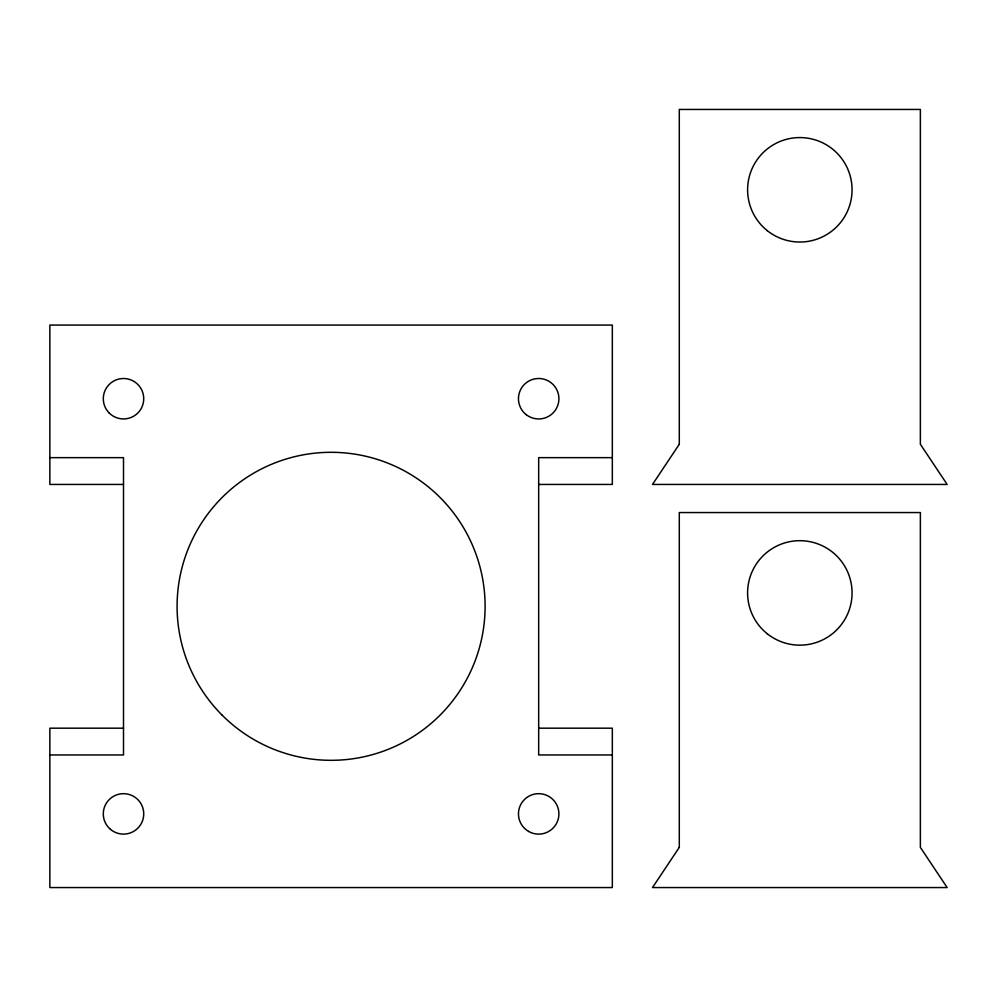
<?xml version="1.0" encoding="UTF-8"?>
<svg xmlns="http://www.w3.org/2000/svg" width="997" height="997" viewBox="0 0 997 997"><rect width="100%" height="100%" fill="white"/><g stroke="black" fill="none" stroke-linecap="round" stroke-linejoin="round"><path stroke-width="1.5" d="M49.85 457.648L123.503 457.648L123.503 754.966L49.85 754.966M612.332 457.648L538.679 457.648L538.679 754.966L612.332 754.966M123.503 484.442L49.85 484.442L49.85 325.072L612.332 325.072L612.332 484.442L538.679 484.442M123.503 728.184L49.85 728.184L49.85 887.554L612.332 887.554L612.332 728.184L538.679 728.184M679.293 444.263L652.512 484.442L947.15 484.442L920.368 444.263L920.368 109.446L679.293 109.446L679.293 444.263M679.293 847.375L652.512 887.554L947.15 887.554L920.368 847.375L920.368 512.558L679.293 512.558L679.293 847.375M767.241 230.619A52.23 52.23 0 0 0 851.475 197.605A52.23 52.23 0 0 0 780.776 141.175A52.23 52.23 0 0 0 767.241 230.619M767.241 633.743A52.23 52.23 0 0 0 851.475 600.73A52.23 52.23 0 0 0 780.776 544.287A52.23 52.23 0 0 0 767.241 633.743M528.572 831.411A20.227 20.227 0 0 0 558.906 813.888A20.227 20.227 0 0 0 528.572 796.379A20.227 20.227 0 0 0 528.572 831.411M526.279 414.702A20.227 20.227 0 0 0 558.719 401.479A20.227 20.227 0 0 0 531.04 379.994A20.227 20.227 0 0 0 526.279 414.702M109.209 413.02A20.227 20.227 0 0 0 143.045 403.959A20.227 20.227 0 0 0 118.269 379.196A20.227 20.227 0 0 0 109.209 413.02M110.468 829.354A20.227 20.227 0 0 0 143.418 817.465A20.227 20.227 0 0 0 116.649 794.871A20.227 20.227 0 0 0 110.468 829.354M222.194 715.21A154.012 154.012 0 0 0 479.856 646.168A154.012 154.012 0 0 0 291.236 457.548A154.012 154.012 0 0 0 222.194 715.21"/></g></svg>
